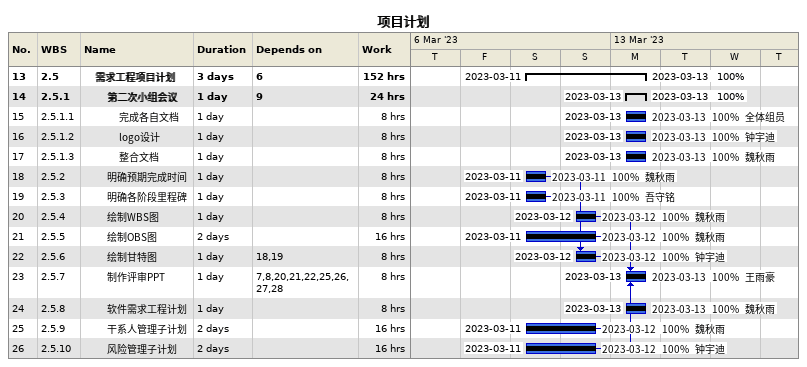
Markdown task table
项目计划

| ID | WBS | Task | Duration | Start | Finish | Predecessors | Resources | % complete | Work (h) |
|---|---|---|---|---|---|---|---|---|---|
| 13 | 2.5 | **需求工程项目计划** | 3d | 2023-03-11 | 2023-03-13 | 6 |  | 100 | 152 |
| 14 | 2.5.1 | **第二次小组会议** | 1d | 2023-03-13 | 2023-03-13 | 9 |  | 100 | 24 |
| 15 | 2.5.1.1 | 完成各自文档 | 1d | 2023-03-13 | 2023-03-13 |  | 全体组员 | 100 | 8 |
| 16 | 2.5.1.2 | logo设计 | 1d | 2023-03-13 | 2023-03-13 |  | 钟宇迪 | 100 | 8 |
| 17 | 2.5.1.3 | 整合文档 | 1d | 2023-03-13 | 2023-03-13 |  | 魏秋雨 | 100 | 8 |
| 18 | 2.5.2 | 明确预期完成时间 | 1d | 2023-03-11 | 2023-03-11 |  | 魏秋雨 | 100 | 8 |
| 19 | 2.5.3 | 明确各阶段里程碑 | 1d | 2023-03-11 | 2023-03-11 |  | 吾守铭 | 100 | 8 |
| 20 | 2.5.4 | 绘制WBS图 | 1d | 2023-03-12 | 2023-03-12 |  | 魏秋雨 | 100 | 8 |
| 21 | 2.5.5 | 绘制OBS图 | 2d | 2023-03-11 | 2023-03-12 |  | 魏秋雨 | 100 | 16 |
| 22 | 2.5.6 | 绘制甘特图 | 1d | 2023-03-12 | 2023-03-12 | 18, 19 | 钟宇迪 | 100 | 8 |
| 23 | 2.5.7 | 制作评审PPT | 1d | 2023-03-13 | 2023-03-13 | 7, 8, 20, 21, 22, 25, 26, 27, 28 | 王雨豪 | 100 | 8 |
| 24 | 2.5.8 | 软件需求工程计划 | 1d | 2023-03-13 | 2023-03-13 |  | 魏秋雨 | 100 | 8 |
| 25 | 2.5.9 | 干系人管理子计划 | 2d | 2023-03-11 | 2023-03-12 |  | 魏秋雨 | 100 | 16 |
| 26 | 2.5.10 | 风险管理子计划 | 2d | 2023-03-11 | 2023-03-12 |  | 钟宇迪 | 100 | 16 |
